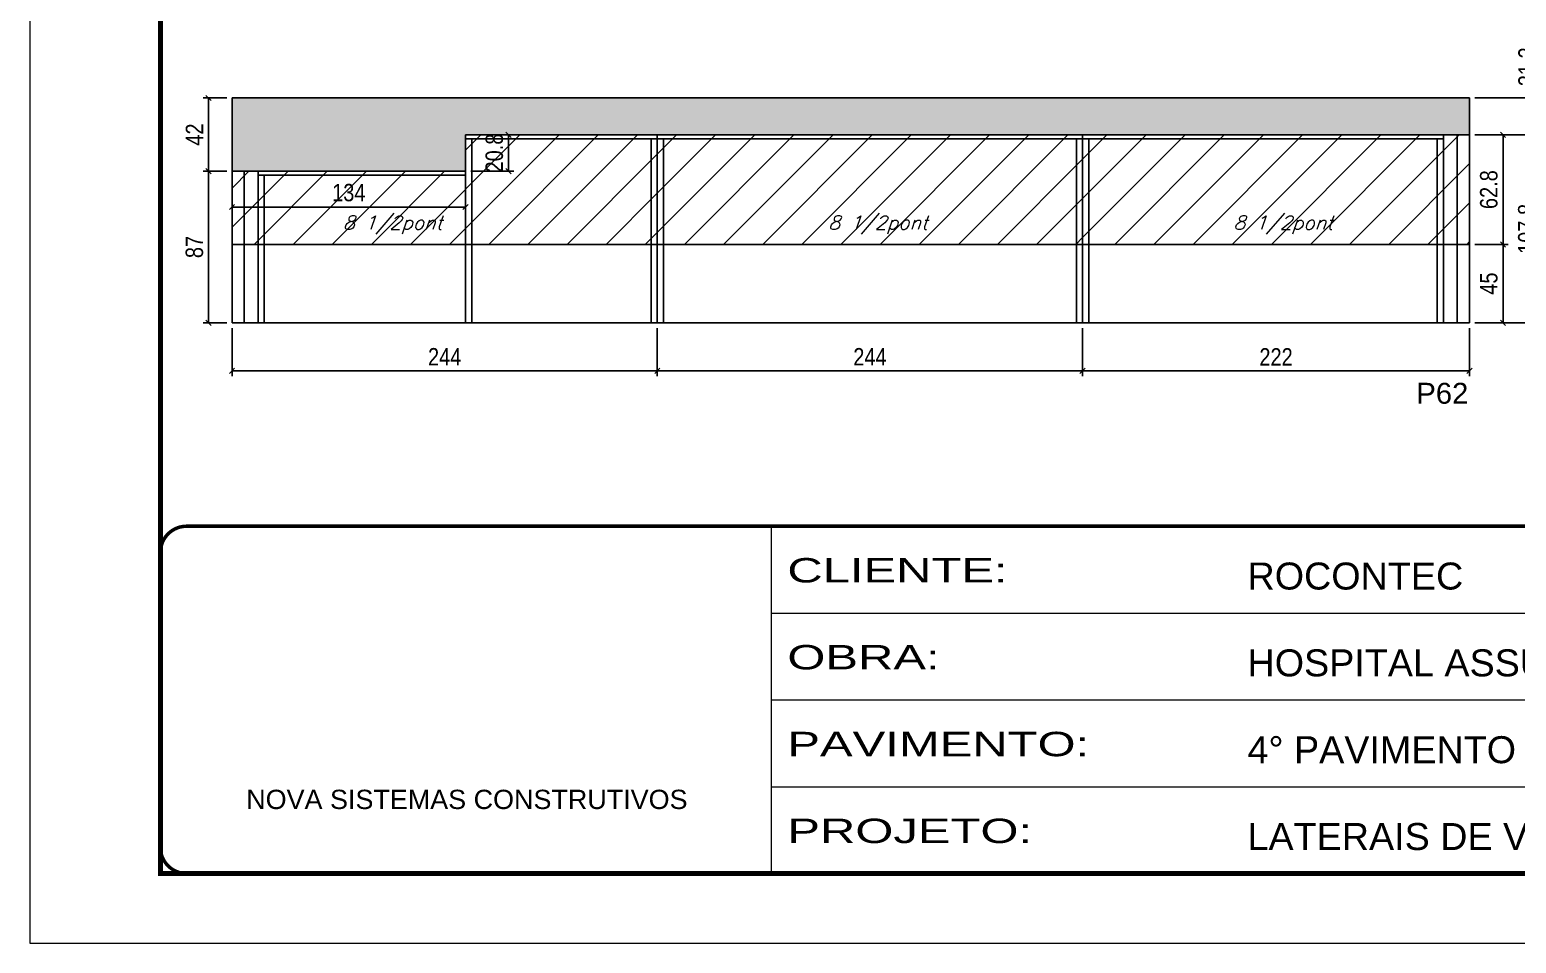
# Model space of a CAD drawing. Extents: x -20960 to -5926, y -2106 to 21915.
# Drawn here: x -12207 to -11354, y 11677 to 12201 of the extents above; entities that cross this region are included whole.
import ezdxf

# ---------------------------------------------------------------- set-up
doc = ezdxf.new("R2010")
doc.units = 0
doc.linetypes.add('CONTINUO', pattern=[0])
doc.linetypes.add('DASHED', pattern=[0.75, 0.5, -0.25])
for name, color, linetype in [('5', 5, 'Continuous'), ('COTA', 241, 'Continuous'), ('Painéis', 200, 'Continuous'), ('Reaproveitamento', 251, 'Continuous'), ('SARR_2.2x7', 40, 'Continuous'), ('SARR_3.5x7', 81, 'Continuous'), ('texto', 7, 'Continuous')]:
    doc.layers.add(name, color=color, linetype=linetype)
doc.layers.add('Folhas', color=255, linetype='Continuous', lineweight=9)
doc.layers.add('SARRAFO DE PRESSAO', color=251, linetype='DASHED', lineweight=9)
doc.styles.add('ARIAL', font='arial.ttf')
doc.styles.add('COTA TECNICA', font='techl___.ttf', dxfattribs={"height": 10})
doc.styles.add('Romans', font='romans.shx')
doc.styles.get("Standard").update_dxf_attribs({"font": 'arial.ttf'})
doc.styles.add('Tecnologia', font='')
doc.styles.get('Tecnologia').set_extended_font_data('Forgotten Futurist')
doc.dimstyles.new('PAINEL', dxfattribs={"dimtxt": 10, "dimasz": 3, "dimexe": 3, "dimexo": 3, "dimgap": 3, "dimtad": 1, "dimdec": 1, "dimzin": 12, "dimdsep": 46, "dimtxsty": 'COTA TECNICA', "dimblk1": 'OBLIQUE', "dimblk2": 'OBLIQUE', "dimsah": 1, "dimcen": 0.9, "dimclrd": 4, "dimclre": 4, "dimclrt": 240, "dimadec": 1, "dimazin": 3, "dimtfac": 1, "dimtdec": 1, "dimtmove": 0, "dimatfit": 3, "dimfxl": 1, "dimtolj": 1, "dimtzin": 12, "dimarcsym": 0})
pattern_1 = [(45, (-13.5, -4594.3), (-11.22532, 11.22532), [])]

# ---------------------------------------------------------------- blocks, each defined once
blk = doc.blocks.new('9999999999')
at = {"color": 30, "linetype": 'CONTINUO'}
for p, q in [((98564.56, 34230.21), (98564.56, 34429.45)), ((98564.56, 34379.64), (99583.98, 34379.64)), ((98564.56, 34329.83), (99487.98, 34329.83)), ((98564.56, 34280.02), (99487.98, 34280.02))]:
    blk.add_line(p, q, dxfattribs=at)
at = {"color": 30, "linetype": 'CONTINUO', "const_width": 2}
blk.add_lwpolyline([(99583.98, 34230.21), (99583.98, 34414.45, 0.414214), (99568.98, 34429.45), (98228.98, 34429.45, 0.414214), (98213.98, 34414.45), (98213.98, 34245.21, 0.414214), (98228.98, 34230.21), (99583.98, 34230.21)], format="xyb", dxfattribs=at)
at = {"layer": 'Folhas'}
blk.add_lwpolyline([(98138.98, 34190.21), (99623.98, 34190.21), (99623.98, 35240.21), (98138.98, 35240.21)], close=True, dxfattribs=at)
at = {"layer": 'Folhas', "color": 30, "const_width": 3}
blk.add_lwpolyline([(98213.98, 34230.21), (99583.98, 34230.21), (99583.98, 35200.21), (98213.98, 35200.21)], close=True, dxfattribs=at)
at = {"color": 7, "linetype": 'Continuous', "ltscale": 5, "style": 'ARIAL'}
for s, height, p in [('ROCONTEC', 15.483, (98837.68, 34393.13)), ('HOSPITAL ASSUNÇÃO', 15.4829, (98837.68, 34343.32)), ('4° PAVIMENTO', 15.4829, (98837.68, 34293.51)), ('NOVA SISTEMAS CONSTRUTIVOS', 11.0592, (98263.19, 34267.21)), ('LATERAIS DE VIGAS', 15.4829, (98837.68, 34243.7))]:
    blk.add_text(s, height=height, dxfattribs=at).set_placement(p)
at = {"layer": 'Folhas', "color": 7, "style": 'Tecnologia', "width": 1.5}
for s, p in [('CLIENTE:', (98573.65, 34397.17)), ('OBRA:', (98573.65, 34347.31)), ('PAVIMENTO:', (98573.65, 34297.5)), ('PROJETO:', (98573.65, 34247.69))]:
    blk.add_text(s, height=14, dxfattribs=at).set_placement(p)
blk = doc.blocks.new('_Oblique')
at = {"color": 0, "linetype": 'ByBlock', "lineweight": -2}
blk.add_line((-0.5, -0.5), (0.5, 0.5), dxfattribs=at)
blk = doc.blocks.new('*D1097')
at = {"layer": 'COTA', "color": 4, "lineweight": -2, "ltscale": 25, "transparency": 16777216}
for p, q in [((-12090.93, 12029.7), (-12090.93, 12002.16)), ((-11846.93, 12029.7), (-11846.93, 12002.16)), ((-12090.93, 12005.16), (-11846.93, 12005.16))]:
    blk.add_line(p, q, dxfattribs=at)
at = {"layer": 'Defpoints', "color": 0, "ltscale": 25, "transparency": 16777216}
for p in [(-12090.93, 12032.7), (-11846.93, 12032.7), (-11846.93, 12005.16)]:
    blk.add_point(p, dxfattribs=at)
at = {"layer": 'COTA', "color": 4, "lineweight": -2, "ltscale": 25, "transparency": 16777216, "xscale": 3, "yscale": 3, "zscale": 3, "rotation": 180}
blk.add_blockref('_Oblique', (-12090.93, 12005.16), dxfattribs=at)
at = {"layer": 'COTA', "color": 4, "lineweight": -2, "ltscale": 25, "transparency": 16777216, "xscale": 3, "yscale": 3, "zscale": 3}
blk.add_blockref('_Oblique', (-11846.93, 12005.16), dxfattribs=at)
at = {"layer": 'COTA', "color": 240, "ltscale": 25, "transparency": 16777216, "insert": (-11968.93, 12013.23), "char_height": 10, "attachment_point": 5, "style": 'COTA TECNICA'}
blk.add_mtext('\\A1;244', dxfattribs=at)
blk = doc.blocks.new('*D1098')
at = {"layer": 'COTA', "color": 4, "lineweight": -2, "ltscale": 25, "transparency": 16777216}
for p, q in [((-11846.93, 12029.7), (-11846.93, 12002.16)), ((-11602.93, 12029.7), (-11602.93, 12002.16)), ((-11846.93, 12005.16), (-11602.93, 12005.16))]:
    blk.add_line(p, q, dxfattribs=at)
at = {"layer": 'Defpoints', "color": 0, "ltscale": 25, "transparency": 16777216}
for p in [(-11846.93, 12032.7), (-11602.93, 12032.7), (-11602.93, 12005.16)]:
    blk.add_point(p, dxfattribs=at)
at = {"layer": 'COTA', "color": 4, "lineweight": -2, "ltscale": 25, "transparency": 16777216, "xscale": 3, "yscale": 3, "zscale": 3, "rotation": 180}
blk.add_blockref('_Oblique', (-11846.93, 12005.16), dxfattribs=at)
at = {"layer": 'COTA', "color": 4, "lineweight": -2, "ltscale": 25, "transparency": 16777216, "xscale": 3, "yscale": 3, "zscale": 3}
blk.add_blockref('_Oblique', (-11602.93, 12005.16), dxfattribs=at)
at = {"layer": 'COTA', "color": 240, "ltscale": 25, "transparency": 16777216, "insert": (-11724.93, 12013.23), "char_height": 10, "attachment_point": 5, "style": 'COTA TECNICA'}
blk.add_mtext('\\A1;244', dxfattribs=at)
blk = doc.blocks.new('*D1099')
at = {"layer": 'COTA', "color": 4, "lineweight": -2, "ltscale": 25, "transparency": 16777216}
for p, q in [((-11602.93, 12029.7), (-11602.93, 12002.16)), ((-11380.93, 12029.7), (-11380.93, 12002.16)), ((-11602.93, 12005.16), (-11380.93, 12005.16))]:
    blk.add_line(p, q, dxfattribs=at)
at = {"layer": 'Defpoints', "color": 0, "ltscale": 25, "transparency": 16777216}
for p in [(-11602.93, 12032.7), (-11380.93, 12032.7), (-11380.93, 12005.16)]:
    blk.add_point(p, dxfattribs=at)
at = {"layer": 'COTA', "color": 4, "lineweight": -2, "ltscale": 25, "transparency": 16777216, "xscale": 3, "yscale": 3, "zscale": 3, "rotation": 180}
blk.add_blockref('_Oblique', (-11602.93, 12005.16), dxfattribs=at)
at = {"layer": 'COTA', "color": 4, "lineweight": -2, "ltscale": 25, "transparency": 16777216, "xscale": 3, "yscale": 3, "zscale": 3}
blk.add_blockref('_Oblique', (-11380.93, 12005.16), dxfattribs=at)
at = {"layer": 'COTA', "color": 240, "ltscale": 25, "transparency": 16777216, "insert": (-11491.93, 12013.16), "char_height": 10, "attachment_point": 5, "style": 'COTA TECNICA'}
blk.add_mtext('\\A1;222', dxfattribs=at)
blk = doc.blocks.new('*D1101')
at = {"layer": 'COTA', "color": 4, "lineweight": -2, "ltscale": 25, "transparency": 16777216}
for p, q in [((-12090.93, 12116.7), (-12090.93, 12096.14)), ((-11956.93, 12116.7), (-11956.93, 12096.14)), ((-12090.93, 12099.14), (-11956.93, 12099.14))]:
    blk.add_line(p, q, dxfattribs=at)
at = {"layer": 'Defpoints', "color": 0, "ltscale": 25, "transparency": 16777216}
for p in [(-12090.93, 12119.7), (-11956.93, 12119.7), (-11956.93, 12099.14)]:
    blk.add_point(p, dxfattribs=at)
at = {"layer": 'COTA', "color": 4, "lineweight": -2, "ltscale": 25, "transparency": 16777216, "xscale": 3, "yscale": 3, "zscale": 3, "rotation": 180}
blk.add_blockref('_Oblique', (-12090.93, 12099.14), dxfattribs=at)
at = {"layer": 'COTA', "color": 4, "lineweight": -2, "ltscale": 25, "transparency": 16777216, "xscale": 3, "yscale": 3, "zscale": 3}
blk.add_blockref('_Oblique', (-11956.93, 12099.14), dxfattribs=at)
at = {"layer": 'COTA', "color": 240, "ltscale": 25, "transparency": 16777216, "insert": (-12023.93, 12107.36), "char_height": 10, "attachment_point": 5, "style": 'COTA TECNICA'}
blk.add_mtext('\\A1;134', dxfattribs=at)
blk = doc.blocks.new('*D1103')
at = {"layer": 'COTA', "color": 4, "lineweight": -2, "ltscale": 25, "transparency": 16777216}
for p, q in [((-11953.93, 12140.5), (-11929.28, 12140.5)), ((-11932.28, 12140.5), (-11932.28, 12119.7)), ((-11953.93, 12119.7), (-11929.28, 12119.7))]:
    blk.add_line(p, q, dxfattribs=at)
at = {"layer": 'Defpoints', "color": 0, "ltscale": 25, "transparency": 16777216}
for p in [(-11956.93, 12140.5), (-11956.93, 12119.7), (-11932.28, 12119.7)]:
    blk.add_point(p, dxfattribs=at)
at = {"layer": 'COTA', "color": 4, "lineweight": -2, "ltscale": 25, "transparency": 16777216, "xscale": 3, "yscale": 3, "zscale": 3}
for p, rotation in [((-11932.28, 12140.5), 90), ((-11932.28, 12119.7), 270)]:
    blk.add_blockref('_Oblique', p, dxfattribs=dict(at, rotation=rotation))
at = {"layer": 'COTA', "color": 240, "ltscale": 25, "transparency": 16777216, "insert": (-11940.41, 12130.1), "char_height": 10, "attachment_point": 5, "rotation": 90, "style": 'COTA TECNICA'}
blk.add_mtext('\\A1;20.8', dxfattribs=at)
blk = doc.blocks.new('*D1106')
at = {"layer": 'COTA', "color": 4, "lineweight": -2, "ltscale": 25, "transparency": 16777216}
for p, q in [((-11377.93, 12140.5), (-11336.88, 12140.5)), ((-11339.88, 12140.5), (-11339.88, 12032.7)), ((-11377.93, 12032.7), (-11336.88, 12032.7))]:
    blk.add_line(p, q, dxfattribs=at)
at = {"layer": 'Defpoints', "color": 0, "ltscale": 25, "transparency": 16777216}
for p in [(-11380.93, 12140.5), (-11380.93, 12032.7), (-11339.88, 12032.7)]:
    blk.add_point(p, dxfattribs=at)
at = {"layer": 'COTA', "color": 4, "lineweight": -2, "ltscale": 25, "transparency": 16777216, "xscale": 3, "yscale": 3, "zscale": 3}
for p, rotation in [((-11339.88, 12140.5), 90), ((-11339.88, 12032.7), 270)]:
    blk.add_blockref('_Oblique', p, dxfattribs=dict(at, rotation=rotation))
at = {"layer": 'COTA', "color": 240, "ltscale": 25, "transparency": 16777216, "insert": (-11348.01, 12086.6), "char_height": 10, "attachment_point": 5, "rotation": 90, "style": 'COTA TECNICA'}
blk.add_mtext('\\A1;107.8', dxfattribs=at)
blk = doc.blocks.new('*D1107')
at = {"layer": 'COTA', "color": 4, "lineweight": -2, "ltscale": 25, "transparency": 16777216}
for p, q in [((-11339.88, 12161.7), (-11339.88, 12194.43)), ((-11377.93, 12161.7), (-11336.88, 12161.7)), ((-11339.88, 12140.5), (-11339.88, 12161.7)), ((-11377.93, 12140.5), (-11336.88, 12140.5))]:
    blk.add_line(p, q, dxfattribs=at)
at = {"layer": 'Defpoints', "color": 0, "ltscale": 25, "transparency": 16777216}
for p in [(-11380.93, 12161.7), (-11339.88, 12161.7), (-11380.93, 12140.5)]:
    blk.add_point(p, dxfattribs=at)
at = {"layer": 'COTA', "color": 4, "lineweight": -2, "ltscale": 25, "transparency": 16777216, "xscale": 3, "yscale": 3, "zscale": 3}
for p, rotation in [((-11339.88, 12161.7), 90), ((-11339.88, 12140.5), 270)]:
    blk.add_blockref('_Oblique', p, dxfattribs=dict(at, rotation=rotation))
at = {"layer": 'COTA', "color": 240, "ltscale": 25, "transparency": 16777216, "insert": (-11347.94, 12179.57), "char_height": 10, "attachment_point": 5, "rotation": 90, "style": 'COTA TECNICA'}
blk.add_mtext('\\A1;21.2', dxfattribs=at)
blk = doc.blocks.new('*D1117')
at = {"layer": 'COTA', "color": 4, "lineweight": -2, "ltscale": 25, "transparency": 16777216}
for p, q in [((-12093.93, 12119.7), (-12107.4, 12119.7)), ((-12104.4, 12032.7), (-12104.4, 12119.7)), ((-12093.93, 12032.7), (-12107.4, 12032.7))]:
    blk.add_line(p, q, dxfattribs=at)
at = {"layer": 'Defpoints', "color": 0, "ltscale": 25, "transparency": 16777216}
for p in [(-12104.4, 12119.7), (-12090.93, 12119.7), (-12090.93, 12032.7)]:
    blk.add_point(p, dxfattribs=at)
at = {"layer": 'COTA', "color": 4, "lineweight": -2, "ltscale": 25, "transparency": 16777216, "xscale": 3, "yscale": 3, "zscale": 3}
for p, rotation in [((-12104.4, 12119.7), 90), ((-12104.4, 12032.7), 270)]:
    blk.add_blockref('_Oblique', p, dxfattribs=dict(at, rotation=rotation))
at = {"layer": 'COTA', "color": 240, "ltscale": 25, "transparency": 16777216, "insert": (-12112.49, 12076.2), "char_height": 10, "attachment_point": 5, "rotation": 90, "style": 'COTA TECNICA'}
blk.add_mtext('\\A1;87', dxfattribs=at)
blk = doc.blocks.new('*D1118')
at = {"layer": 'COTA', "color": 4, "lineweight": -2, "ltscale": 25, "transparency": 16777216}
for p, q in [((-12093.93, 12161.7), (-12107.4, 12161.7)), ((-12104.4, 12119.7), (-12104.4, 12161.7)), ((-12093.93, 12119.7), (-12107.4, 12119.7))]:
    blk.add_line(p, q, dxfattribs=at)
at = {"layer": 'Defpoints', "color": 0, "ltscale": 25, "transparency": 16777216}
for p in [(-12104.4, 12161.7), (-12090.93, 12161.7), (-12090.93, 12119.7)]:
    blk.add_point(p, dxfattribs=at)
at = {"layer": 'COTA', "color": 4, "lineweight": -2, "ltscale": 25, "transparency": 16777216, "xscale": 3, "yscale": 3, "zscale": 3}
for p, rotation in [((-12104.4, 12161.7), 90), ((-12104.4, 12119.7), 270)]:
    blk.add_blockref('_Oblique', p, dxfattribs=dict(at, rotation=rotation))
at = {"layer": 'COTA', "color": 240, "ltscale": 25, "transparency": 16777216, "insert": (-12112.47, 12140.7), "char_height": 10, "attachment_point": 5, "rotation": 90, "style": 'COTA TECNICA'}
blk.add_mtext('\\A1;42', dxfattribs=at)
blk = doc.blocks.new('*D1126')
at = {"layer": 'COTA', "color": 4, "lineweight": -2, "ltscale": 25, "transparency": 16777216}
for p, q in [((-11377.93, 12077.7), (-11358.71, 12077.7)), ((-11361.71, 12032.7), (-11361.71, 12077.7)), ((-11377.93, 12032.7), (-11358.71, 12032.7))]:
    blk.add_line(p, q, dxfattribs=at)
at = {"layer": 'Defpoints', "color": 0, "ltscale": 25, "transparency": 16777216}
for p in [(-11380.93, 12077.7), (-11361.71, 12077.7), (-11380.93, 12032.7)]:
    blk.add_point(p, dxfattribs=at)
at = {"layer": 'COTA', "color": 4, "lineweight": -2, "ltscale": 25, "transparency": 16777216, "xscale": 3, "yscale": 3, "zscale": 3}
for p, rotation in [((-11361.71, 12077.7), 90), ((-11361.71, 12032.7), 270)]:
    blk.add_blockref('_Oblique', p, dxfattribs=dict(at, rotation=rotation))
at = {"layer": 'COTA', "color": 240, "ltscale": 25, "transparency": 16777216, "insert": (-11369.82, 12055.2), "char_height": 10, "attachment_point": 5, "rotation": 90, "style": 'COTA TECNICA'}
blk.add_mtext('\\A1;45', dxfattribs=at)
blk = doc.blocks.new('*D1127')
at = {"layer": 'COTA', "color": 4, "lineweight": -2, "ltscale": 25, "transparency": 16777216}
for p, q in [((-11377.93, 12140.5), (-11358.71, 12140.5)), ((-11361.71, 12077.7), (-11361.71, 12140.5)), ((-11377.93, 12077.7), (-11358.71, 12077.7))]:
    blk.add_line(p, q, dxfattribs=at)
at = {"layer": 'Defpoints', "color": 0, "ltscale": 25, "transparency": 16777216}
for p in [(-11380.93, 12140.5), (-11361.71, 12140.5), (-11380.93, 12077.7)]:
    blk.add_point(p, dxfattribs=at)
at = {"layer": 'COTA', "color": 4, "lineweight": -2, "ltscale": 25, "transparency": 16777216, "xscale": 3, "yscale": 3, "zscale": 3}
for p, rotation in [((-11361.71, 12140.5), 90), ((-11361.71, 12077.7), 270)]:
    blk.add_blockref('_Oblique', p, dxfattribs=dict(at, rotation=rotation))
at = {"layer": 'COTA', "color": 240, "ltscale": 25, "transparency": 16777216, "insert": (-11369.83, 12109.1), "char_height": 10, "attachment_point": 5, "rotation": 90, "style": 'COTA TECNICA'}
blk.add_mtext('\\A1;62.8', dxfattribs=at)

msp = doc.modelspace()

# ---------------------------------------------------------------- hatches: boundary and pattern name
at = {"layer": 'COTA', "linetype": 'ByBlock'}
h = msp.add_hatch(dxfattribs=at)
h.set_pattern_fill('AR-CONC', color=256, scale=0.03)
h.set_pattern_definition([(50, (-151274.308, -19393.083), (5.46554007, -0.47817257), [0.5715, -6.2865]), (355, (-151274.308, -19393.083), (-1.05730264, 5.73170536), [0.4572, -5.02921753]), (100.4514447, (-151273.8526, -19393.123), (4.40823741, 5.25353256), [0.48570026, -5.34270734]), (46.1842, (-151274.308, -19391.559), (8.13237123, -1.26126984), [0.85725, -9.42975]), (96.6355576, (-151273.63, -19391.664), (7.122124, 7.42278374), [0.7285507, -8.01406824]), (351.184151, (-151274.308, -19391.559), (7.122124, 7.42278374), [0.685799, -7.54379196]), (21, (-151273.546, -19391.94), (4.54843174, -3.06795595), [0.5715, -6.2865]), (326, (-151273.546, -19391.94), (1.85406085, 5.52563898), [0.4572, -5.0292]), (71.451445, (-151273.167, -19392.196), (6.40249258, 2.45768307), [0.48570026, -5.34269813]), (37.5, (-151274.308, -19393.083), (0.092658098, 2.536651166), [0, -4.96824, 0, -5.1054, 0, -5.04825]), (7.5, (-151274.308, -19393.083), (2.004589875, 3.005417245), [0, -2.91084, 0, -4.85394, 0, -1.92405]), (327.5, (-151276.0073, -19393.083), (4.067717855, -0.17186232), [0, -1.905, 0, -5.9436, 0, -7.8867]), (317.5, (-151276.7693, -19393.083), (4.44387544, 0.76279473), [0, -2.4765, 0, -3.94716, 0, -5.6007])])
h.paths.add_polyline_path([(-11380.93, 12161.7), (-11956.93, 12161.7), (-12090.93, 12161.7), (-12090.93, 12119.7), (-11956.93, 12119.7), (-11956.93, 12140.5), (-11380.93, 12140.5)])
at = {"layer": 'Reaproveitamento'}
h = msp.add_hatch(dxfattribs=at)
h.set_pattern_fill('ANSI31', color=256, scale=5)
h.set_pattern_definition(pattern_1)
h.paths.add_polyline_path([(-11846.93, 12077.7), (-11846.93, 12140.5), (-11956.93, 12140.5), (-11956.93, 12119.7), (-12090.93, 12119.7), (-12090.93, 12077.7)])
h = msp.add_hatch(dxfattribs=at)
h.set_pattern_fill('ANSI31', color=256, scale=5)
h.set_pattern_definition(pattern_1)
h.paths.add_polyline_path([(-11602.93, 12077.7), (-11602.93, 12140.5), (-11846.93, 12140.5), (-11846.93, 12077.7)])
h = msp.add_hatch(dxfattribs=at)
h.set_pattern_fill('ANSI31', color=256, scale=5)
h.set_pattern_definition(pattern_1)
h.paths.add_polyline_path([(-11602.93, 12140.5), (-11602.93, 12077.7), (-11380.93, 12077.7), (-11380.93, 12140.5)])

# ---------------------------------------------------------------- linework, layer by layer
at = {"layer": 'COTA', "linetype": 'ByBlock'}
for p, q in [((-12090.93, 12161.7), (-11956.93, 12161.7)), ((-12090.93, 12119.7), (-12090.93, 12161.7)), ((-11956.93, 12161.7), (-11380.93, 12161.7)), ((-11380.93, 12140.5), (-11380.93, 12161.7))]:
    msp.add_line(p, q, dxfattribs=at)
at = {"layer": 'Painéis'}
for p, q in [((-11956.93, 12140.5), (-11380.93, 12140.5)), ((-12090.93, 12119.7), (-11956.93, 12119.7)), ((-12090.93, 12077.7), (-11380.93, 12077.7)), ((-12090.93, 12032.7), (-11956.93, 12032.7)), ((-11956.93, 12032.7), (-11380.93, 12032.7))]:
    msp.add_line(p, q, dxfattribs=at)
at = {"layer": 'Painéis', "ltscale": 25}
for p, q in [((-11956.93, 12140.5), (-11956.93, 12119.7)), ((-11846.93, 12140.5), (-11846.93, 12032.7)), ((-11602.93, 12140.5), (-11602.93, 12032.7)), ((-11380.93, 12140.5), (-11380.93, 12032.7)), ((-12090.93, 12119.7), (-12090.93, 12032.7))]:
    msp.add_line(p, q, dxfattribs=at)
at = {"layer": 'SARR_2.2x7', "linetype": 'Continuous'}
for p, q in [((-11956.93, 12138.3), (-11846.93, 12138.3)), ((-11846.93, 12138.3), (-11602.93, 12138.3)), ((-11602.93, 12138.3), (-11395.93, 12138.3)), ((-11387.93, 12140.5), (-11387.93, 12032.7)), ((-12083.93, 12119.7), (-12083.93, 12032.7)), ((-12075.93, 12117.5), (-11956.93, 12117.5))]:
    msp.add_line(p, q, dxfattribs=at)
at = {"layer": 'SARR_3.5x7'}
for p, q in [((-11956.93, 12138.3), (-11956.93, 12032.7)), ((-11953.43, 12138.3), (-11953.43, 12032.7)), ((-11850.43, 12138.3), (-11850.43, 12032.7)), ((-11846.93, 12138.3), (-11846.93, 12032.7)), ((-11843.43, 12138.3), (-11843.43, 12032.7)), ((-11606.43, 12140.5), (-11606.43, 12140.5)), ((-11606.43, 12138.3), (-11606.43, 12032.7)), ((-11602.93, 12138.3), (-11602.93, 12032.7)), ((-11599.43, 12140.5), (-11599.43, 12140.5)), ((-11599.43, 12138.3), (-11599.43, 12032.7)), ((-11399.43, 12138.3), (-11399.43, 12032.7)), ((-11395.93, 12140.5), (-11395.93, 12032.7)), ((-12075.93, 12119.7), (-12075.93, 12032.7)), ((-12072.43, 12117.5), (-12072.43, 12032.7))]:
    msp.add_line(p, q, dxfattribs=at)
at = {"layer": 'SARR_3.5x7', "ltscale": 25}
for p, q in [((-12075.93, 12032.7), (-12072.43, 12032.7)), ((-11956.93, 12032.7), (-11953.43, 12032.7)), ((-11850.43, 12032.7), (-11846.93, 12032.7)), ((-11846.93, 12032.7), (-11843.43, 12032.7)), ((-11606.43, 12032.7), (-11602.93, 12032.7)), ((-11602.93, 12032.7), (-11599.43, 12032.7)), ((-11399.43, 12032.7), (-11395.93, 12032.7))]:
    msp.add_line(p, q, dxfattribs=at)

# ---------------------------------------------------------------- block references
at = {"layer": 'SARRAFO DE PRESSAO', "color": 6, "linetype": 'ByBlock'}
msp.add_blockref('9999999999', (-110345.98, -22513.42), dxfattribs=at)

# ---------------------------------------------------------------- texts
at = {"layer": '5', "linetype": 'Continuous'}
msp.add_text('P62', height=12, rotation=0.00004, dxfattribs=at).set_placement((-11411.43, 11986.29))
at = {"layer": 'texto', "color": 2, "char_height": 8, "attachment_point": 5, "style": 'Romans'}
for insert in [(-11998.83, 12088.84), (-11720.35, 12088.84), (-11487.85, 12088.84)]:
    msp.add_mtext('{\\Q19;\\C256;8 1/2pont}', dxfattribs=dict(at, insert=insert))

# ---------------------------------------------------------------- dimensions: what is measured, and where the dimension line sits
at = {"layer": 'COTA', "ltscale": 25}
for base, p1, p2, picture, middle in [((-11339.88, 12161.7), (-11380.93, 12140.5), (-11380.93, 12161.7), '*D1107', (-11347.94, 12179.57)), ((-12104.4, 12161.7), (-12090.93, 12119.7), (-12090.93, 12161.7), '*D1118', (-12112.47, 12140.7)), ((-11339.88, 12032.7), (-11380.93, 12140.5), (-11380.93, 12032.7), '*D1106', (-11348.01, 12086.6)), ((-12104.4, 12119.7), (-12090.93, 12032.7), (-12090.93, 12119.7), '*D1117', (-12112.49, 12076.2)), ((-11361.71, 12077.7), (-11380.93, 12032.7), (-11380.93, 12077.7), '*D1126', (-11369.82, 12055.2))]:
    dim = msp.add_linear_dim(base=base, p1=p1, p2=p2, angle=90, dimstyle='PAINEL', dxfattribs=at)
    dim.commit()
    dim.dimension.update_dxf_attribs({"geometry": picture, "text_midpoint": middle})
dim = msp.add_linear_dim(base=(-11932.28, 12119.7), p1=(-11956.93, 12140.5), p2=(-11956.93, 12119.7), angle=90, dimstyle='PAINEL', dxfattribs=at)
dim.commit()
dim.dimension.update_dxf_attribs({"geometry": '*D1103', "text_midpoint": (-11932.28, 12130.1), "dimtype": 160})
dim = msp.add_linear_dim(base=(-11361.71, 12140.5), p1=(-11380.93, 12077.7), p2=(-11380.93, 12140.5), angle=90, dimstyle='PAINEL', override={"dimtmove": 1}, dxfattribs=at)
dim.commit()
dim.dimension.update_dxf_attribs({"geometry": '*D1127', "text_midpoint": (-11369.83, 12109.1)})
dim = msp.add_linear_dim(base=(-11956.93, 12099.14), p1=(-12090.93, 12119.7), p2=(-11956.93, 12119.7), dimstyle='PAINEL', dxfattribs=at)
dim.commit()
dim.dimension.update_dxf_attribs({"geometry": '*D1101', "text_midpoint": (-12023.93, 12107.36)})
for base, p1, p2, picture, middle in [((-11846.93, 12005.16), (-12090.93, 12032.7), (-11846.93, 12032.7), '*D1097', (-11968.93, 12013.23)), ((-11602.93, 12005.16), (-11846.93, 12032.7), (-11602.93, 12032.7), '*D1098', (-11724.93, 12013.23)), ((-11380.93, 12005.16), (-11602.93, 12032.7), (-11380.93, 12032.7), '*D1099', (-11491.93, 12013.16))]:
    dim = msp.add_linear_dim(base=base, p1=p1, p2=p2, dimstyle='PAINEL', override={"dimtmove": 1}, dxfattribs=at)
    dim.commit()
    dim.dimension.update_dxf_attribs({"geometry": picture, "text_midpoint": middle})

doc.saveas('drawing.dxf')
